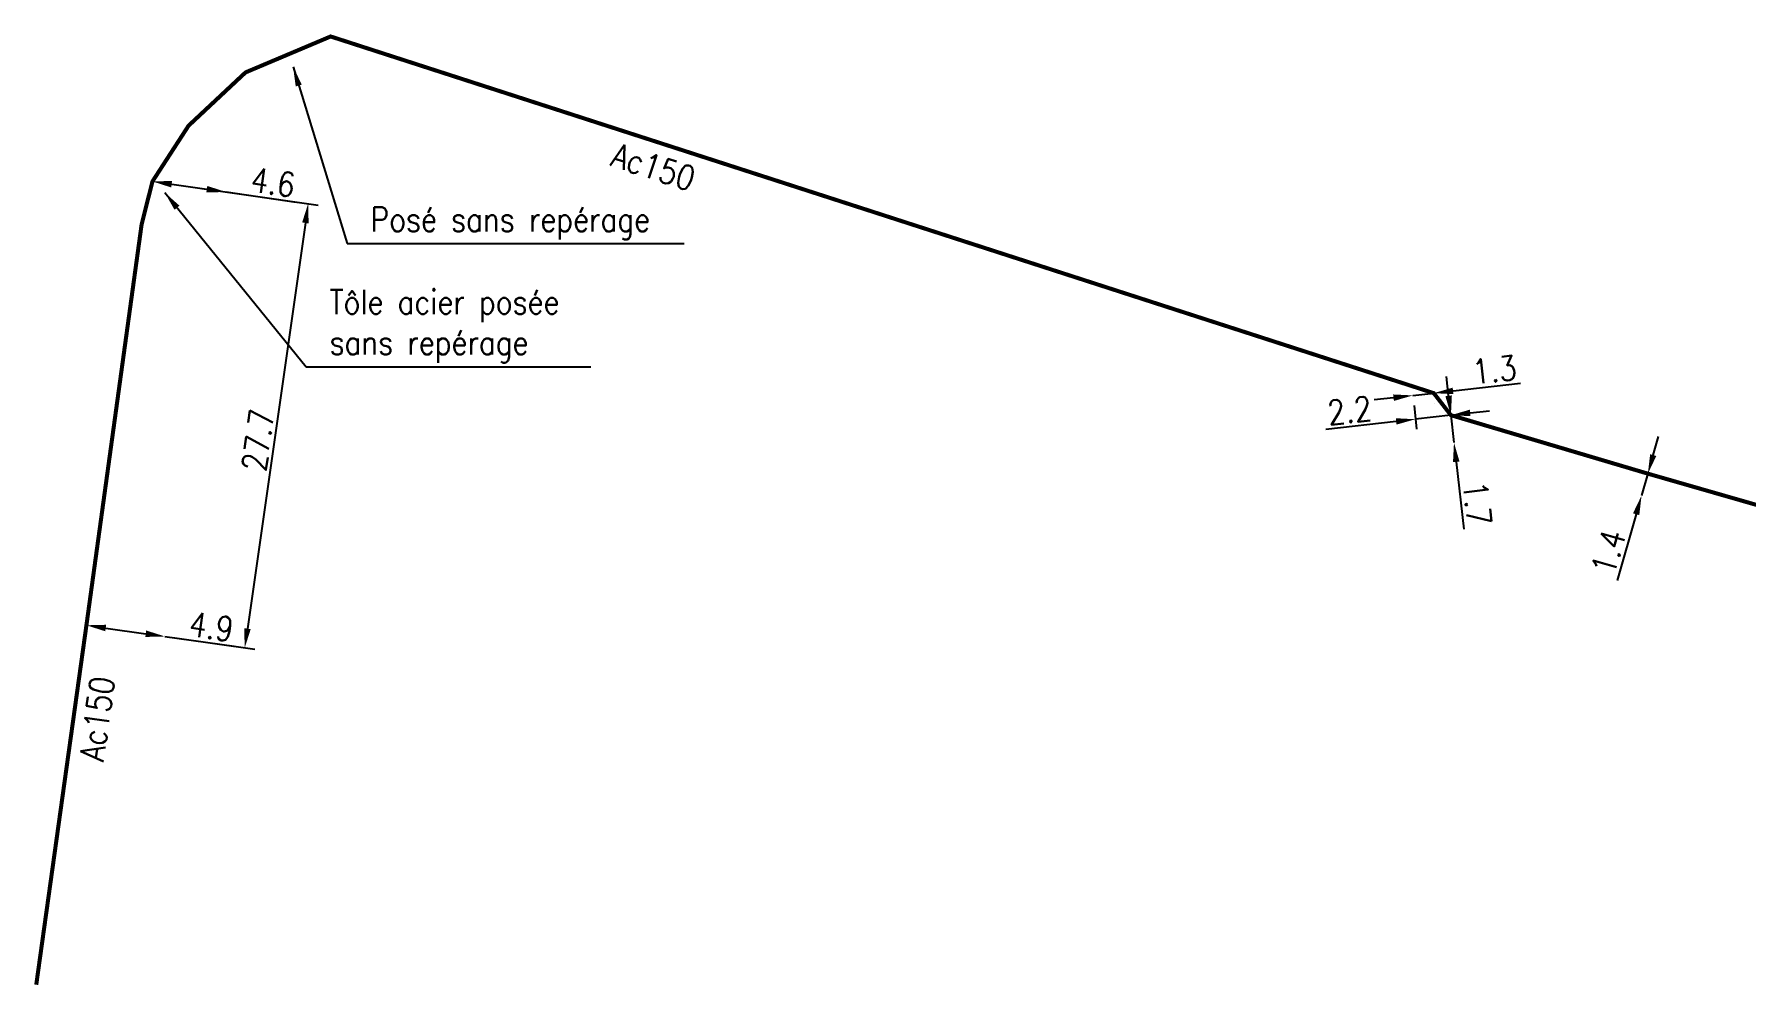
# Model space of a CAD drawing. Header units: millimetres. Extents: x 108000 to 109000, y 147000 to 148000.
# Drawn here: x 107999.9 to 108105.6, y 147113.1 to 147171.9 of the extents above; entities that cross this region are included whole.
import ezdxf
from ezdxf.enums import TextEntityAlignment as Align

# ---------------------------------------------------------------- set-up
doc = ezdxf.new("R2010")
doc.units = ezdxf.units.MM
doc.header["$PDMODE"] = 34
doc.layers.get('Defpoints').update_dxf_attribs({"linetype": 'CONTINUOUS'})
doc.layers.add('G_120', color=4, linetype='CONTINUOUS')
doc.layers.add('G_420', color=7, linetype='CONTINUOUS')
doc.styles.get("Standard").update_dxf_attribs({"font": 'romans.shx', "width": 0.85})
doc.linetypes.add('G_TYPB_AP', pattern='A,5,-0.3,["o",Standard,S=1.5,R=0,X=0,Y=-0.5],-1.65', length=6.95)
doc.dimstyles.get("Standard").update_dxf_attribs({"dimtxt": 1.5, "dimasz": 1.2, "dimexe": 0.625, "dimexo": 0.625, "dimgap": 0.25, "dimtad": 1, "dimdec": 1, "dimzin": 0, "dimdsep": 46, "dimtxsty": 'Standard', "dimcen": -0.5, "dimadec": 0, "dimazin": 0, "dimtfac": 1, "dimtdec": 1, "dimtmove": 0, "dimatfit": 3, "dimfxl": 0, "dimtolj": 1, "dimtzin": 0, "dimarcsym": 0})

# ---------------------------------------------------------------- blocks, each defined once
blk = doc.blocks.new('*D123')
at = {"layer": 'Defpoints', "color": 0, "linetype": 'Continuous', "transparency": 16777216}
for p in [(108099.58, 147144.81), (108099.19, 147143.46), (108099.19, 147143.46)]:
    blk.add_point(p, dxfattribs=at)
at = {"layer": 'G_120', "color": 0, "linetype": 'Continuous', "lineweight": -2, "transparency": 16777216}
for p, q in [((108099.91, 147145.96), (108100.24, 147147.11)), ((108099.58, 147144.81), (108099.19, 147143.46)), ((108098.86, 147142.31), (108097.68, 147138.22))]:
    blk.add_line(p, q, dxfattribs=at)
at = {"layer": 'G_120', "color": 0, "linetype": 'Continuous', "transparency": 16777216}
for points in [[(108099.72, 147146.01), (108100.1, 147145.9), (108099.58, 147144.81)], [(108098.66, 147142.36), (108099.05, 147142.25), (108099.19, 147143.46)]]:
    blk.add_solid(points, dxfattribs=at)
at = {"layer": 'G_120', "color": 0, "linetype": 'Continuous', "transparency": 16777216, "insert": (108097.14, 147139.97), "char_height": 1.5, "attachment_point": 5, "rotation": 73.9115}
blk.add_mtext('\\A1;1.4', dxfattribs=at)
blk = doc.blocks.new('*D135')
at = {"layer": 'Defpoints', "color": 0, "linetype": 'Continuous', "transparency": 16777216}
for p in [(108003.1, 147135.45), (108007.95, 147134.76), (108007.95, 147134.76)]:
    blk.add_point(p, dxfattribs=at)
at = {"layer": 'G_120', "color": 0, "linetype": 'Continuous', "lineweight": -2, "transparency": 16777216}
for p, q in [((108004.29, 147135.28), (108006.77, 147134.93)), ((108007.95, 147134.76), (108012.22, 147134.15))]:
    blk.add_line(p, q, dxfattribs=at)
at = {"layer": 'G_120', "color": 0, "linetype": 'Continuous', "transparency": 16777216}
for points in [[(108004.32, 147135.48), (108004.26, 147135.08), (108003.1, 147135.45)], [(108006.79, 147135.13), (108006.74, 147134.73), (108007.95, 147134.76)]]:
    blk.add_solid(points, dxfattribs=at)
at = {"layer": 'G_120', "color": 0, "linetype": 'Continuous', "transparency": 16777216, "insert": (108010.82, 147135.36), "char_height": 1.5, "attachment_point": 5, "rotation": 351.8724}
blk.add_mtext('\\A1;4.9', dxfattribs=at)
blk = doc.blocks.new('*D136')
at = {"layer": 'Defpoints', "color": 0, "linetype": 'Continuous', "transparency": 16777216}
for p in [(108085.06, 147149.64), (108085.22, 147148.17), (108087.41, 147148.42)]:
    blk.add_point(p, dxfattribs=at)
at = {"layer": 'G_120', "color": 0, "linetype": 'Continuous', "lineweight": -2, "transparency": 16777216}
for p, q in [((108084.03, 147148.04), (108079.69, 147147.54)), ((108085.13, 147149.01), (108085.29, 147147.55)), ((108087.41, 147148.42), (108085.22, 147148.17)), ((108088.6, 147148.56), (108089.79, 147148.69))]:
    blk.add_line(p, q, dxfattribs=at)
at = {"layer": 'G_120', "color": 0, "linetype": 'Continuous', "transparency": 16777216}
for points in [[(108084.01, 147148.23), (108084.05, 147147.84), (108085.22, 147148.17)], [(108088.58, 147148.76), (108088.62, 147148.36), (108087.41, 147148.42)]]:
    blk.add_solid(points, dxfattribs=at)
at = {"layer": 'G_120', "color": 0, "linetype": 'Continuous', "transparency": 16777216, "insert": (108081.15, 147148.71), "char_height": 1.5, "attachment_point": 5, "rotation": 6.5133}
blk.add_mtext('\\A1;2.2', dxfattribs=at)
blk = doc.blocks.new('*D137')
at = {"layer": 'Defpoints', "color": 0, "linetype": 'Continuous', "transparency": 16777216}
for p in [(108087.41, 147148.42), (108087.6, 147146.73), (108087.6, 147146.73)]:
    blk.add_point(p, dxfattribs=at)
at = {"layer": 'G_120', "color": 0, "linetype": 'Continuous', "lineweight": -2, "transparency": 16777216}
for p, q in [((108087.27, 147149.61), (108087.14, 147150.81)), ((108087.41, 147148.42), (108087.6, 147146.73)), ((108087.74, 147145.54), (108088.21, 147141.38))]:
    blk.add_line(p, q, dxfattribs=at)
at = {"layer": 'G_120', "color": 0, "linetype": 'Continuous', "transparency": 16777216}
for points in [[(108087.47, 147149.64), (108087.07, 147149.59), (108087.41, 147148.42)], [(108087.94, 147145.56), (108087.54, 147145.52), (108087.6, 147146.73)]]:
    blk.add_solid(points, dxfattribs=at)
at = {"layer": 'G_120', "color": 0, "linetype": 'Continuous', "transparency": 16777216, "insert": (108089.04, 147142.98), "char_height": 1.5, "attachment_point": 5, "rotation": 276.5133}
blk.add_mtext('\\A1;1.7', dxfattribs=at)
blk = doc.blocks.new('*D138')
at = {"layer": 'Defpoints', "color": 0, "linetype": 'Continuous', "transparency": 16777216}
for p in [(108085.06, 147149.64), (108085.06, 147149.64), (108086.35, 147149.78)]:
    blk.add_point(p, dxfattribs=at)
at = {"layer": 'G_120', "color": 0, "linetype": 'Continuous', "lineweight": -2, "transparency": 16777216}
for p, q in [((108087.54, 147149.92), (108091.7, 147150.39)), ((108083.86, 147149.5), (108082.67, 147149.36)), ((108085.06, 147149.64), (108086.35, 147149.78)), ((108086.42, 147149.16), (108086.42, 147149.16)), ((108085.13, 147149.01), (108085.13, 147149.01))]:
    blk.add_line(p, q, dxfattribs=at)
at = {"layer": 'G_120', "color": 0, "linetype": 'Continuous', "transparency": 16777216}
for points in [[(108083.84, 147149.7), (108083.89, 147149.3), (108085.06, 147149.64)], [(108087.52, 147150.12), (108087.56, 147149.72), (108086.35, 147149.78)]]:
    blk.add_solid(points, dxfattribs=at)
at = {"layer": 'G_120', "color": 0, "linetype": 'Continuous', "transparency": 16777216, "insert": (108090.1, 147151.22), "char_height": 1.5, "attachment_point": 5, "rotation": 6.5133}
blk.add_mtext('\\A1;1.3', dxfattribs=at)
blk = doc.blocks.new('*D145')
at = {"layer": 'Defpoints', "color": 0, "linetype": 'Continuous', "transparency": 16777216}
for p in [(108007.18, 147162.85), (108007.95, 147134.76), (108012.88, 147134.05)]:
    blk.add_point(p, dxfattribs=at)
at = {"layer": 'G_120', "color": 0, "linetype": 'Continuous', "lineweight": -2, "transparency": 16777216}
for p, q in [((108007.8, 147162.76), (108017.42, 147161.39)), ((108016.63, 147160.29), (108013.05, 147135.24)), ((108008.57, 147134.67), (108013.5, 147133.97))]:
    blk.add_line(p, q, dxfattribs=at)
at = {"layer": 'G_120', "color": 0, "linetype": 'Continuous', "transparency": 16777216}
for points in [[(108016.43, 147160.32), (108016.83, 147160.26), (108016.8, 147161.48)], [(108012.85, 147135.27), (108013.25, 147135.21), (108012.88, 147134.05)]]:
    blk.add_solid(points, dxfattribs=at)
at = {"layer": 'G_120', "color": 0, "linetype": 'Continuous', "transparency": 16777216, "insert": (108013.7, 147146.88), "char_height": 1.5, "attachment_point": 5, "rotation": 81.8724}
blk.add_mtext('\\A1;27.7', dxfattribs=at)
blk = doc.blocks.new('*D146')
at = {"layer": 'Defpoints', "color": 0, "linetype": 'Continuous', "transparency": 16777216}
for p in [(108007.18, 147162.85), (108011.73, 147162.2), (108011.73, 147162.2)]:
    blk.add_point(p, dxfattribs=at)
at = {"layer": 'G_120', "color": 0, "linetype": 'Continuous', "lineweight": -2, "transparency": 16777216}
for p, q in [((108008.37, 147162.68), (108010.54, 147162.37)), ((108011.73, 147162.2), (108016.06, 147161.58))]:
    blk.add_line(p, q, dxfattribs=at)
at = {"layer": 'G_120', "color": 0, "linetype": 'Continuous', "transparency": 16777216}
for points in [[(108008.39, 147162.88), (108008.34, 147162.48), (108007.18, 147162.85)], [(108010.57, 147162.57), (108010.51, 147162.17), (108011.73, 147162.2)]]:
    blk.add_solid(points, dxfattribs=at)
at = {"layer": 'G_120', "color": 0, "linetype": 'Continuous', "transparency": 16777216, "insert": (108014.63, 147162.8), "char_height": 1.5, "attachment_point": 5, "rotation": 351.8724}
blk.add_mtext('\\A1;4.6', dxfattribs=at)

msp = doc.modelspace()

# ---------------------------------------------------------------- linework, layer by layer
at = {"layer": 'G_120', "linetype": 'G_TYPB_AP', "flags": 128}
msp.add_lwpolyline([(108000, 147113.26, 0.25, 0.25, 0), (108003.1, 147135.45, 0.25, 0.25, 0), (108006.51, 147160.19, 0.25, 0.25, 0), (108007.18, 147162.85, 0.25, 0.25, 0), (108009.41, 147166.29, 0.25, 0.25, 0), (108012.93, 147169.58, 0.25, 0.25, 0), (108018.19, 147171.8, 0.25, 0.25, 0), (108086.35, 147149.78, 0.25, 0.25, 0), (108087.41, 147148.42, 0.25, 0.25, 0), (108099.58, 147144.81, 0.25, 0.25, 0), (108129.47, 147136.22, 0.25, 0.25, 0), (108138.91, 147133.67, 0.25, 0.25, 0), (108154.31, 147129.15, 0, 0, 0)], format="xyseb", dxfattribs=at)

# ---------------------------------------------------------------- texts
at = {"layer": 'G_120', "linetype": 'Continuous', "width": 0.85}
for rotation, p in [(342.0958, (108038.14, 147163.75)), (82.1651, (108003.76, 147129.68, 35.68))]:
    msp.add_text('Ac150', height=1.5, rotation=rotation, dxfattribs=at).set_placement(p, align=Align.MIDDLE)
at = {"layer": 'G_120', "linetype": 'Continuous', "insert": (108020.66, 147159.26), "char_height": 1.5, "attachment_point": 7}
msp.add_mtext('\\A1;Posé sans repérage', dxfattribs=at)
at = {"layer": 'G_420', "linetype": 'Continuous', "insert": (108018.12, 147151.66), "char_height": 1.5, "attachment_point": 7}
msp.add_mtext('\\A1;Tôle acier posée\\Psans repérage', dxfattribs=at)

# ---------------------------------------------------------------- dimensions: what is measured, and where the dimension line sits
at = {"layer": 'G_120', "linetype": 'Continuous'}
for base, p1, p2, angle, picture, middle in [((108011.73, 147162.2), (108007.18, 147162.85), (108011.73, 147162.2), 171.8724, '*D146', (108014.49, 147161.81)), ((108012.88, 147134.05), (108007.18, 147162.85), (108007.95, 147134.76), 81.8724, '*D145', (108014.69, 147146.74)), ((108085.06, 147149.64), (108086.35, 147149.78), (108085.06, 147149.64), 6.5133, '*D138', (108090.22, 147150.22)), ((108087.6, 147146.73), (108087.41, 147148.42), (108087.6, 147146.73), 96.5133, '*D137', (108088.04, 147142.86)), ((108085.22, 147148.17), (108087.41, 147148.42), (108085.06, 147149.64), 6.5133, '*D136', (108081.26, 147147.72)), ((108099.19, 147143.46), (108099.58, 147144.81), (108099.19, 147143.46), 73.9115, '*D123', (108098.1, 147139.69)), ((108007.95, 147134.76), (108003.1, 147135.45), (108007.95, 147134.76), 171.8724, '*D135', (108010.68, 147134.37))]:
    dim = msp.add_linear_dim(base=base, p1=p1, p2=p2, angle=angle, dimstyle='Standard', dxfattribs=at)
    dim.commit()
    dim.dimension.update_dxf_attribs({"geometry": picture, "text_midpoint": middle, "dimtype": 160})

# ---------------------------------------------------------------- leaders
at = {"layer": 'G_120', "linetype": 'Continuous', "annotation_type": 0, "has_hookline": 1, "hookline_direction": 0, "text_width": 19.37}
msp.add_leader([(108015.87, 147169.92), (108019.21, 147159.01), (108020.41, 147159.01)], dimstyle='Standard', override={"dimgap": 0.25, "dimtad": 1}, dxfattribs=at)
at = {"layer": 'G_420', "linetype": 'Continuous', "annotation_type": 0, "has_hookline": 1, "hookline_direction": 0, "text_width": 16.15}
msp.add_leader([(108007.94, 147162.16), (108016.67, 147151.41), (108017.87, 147151.41)], dimstyle='Standard', override={"dimgap": 0.25, "dimtad": 1}, dxfattribs=at)

doc.saveas('drawing.dxf')
